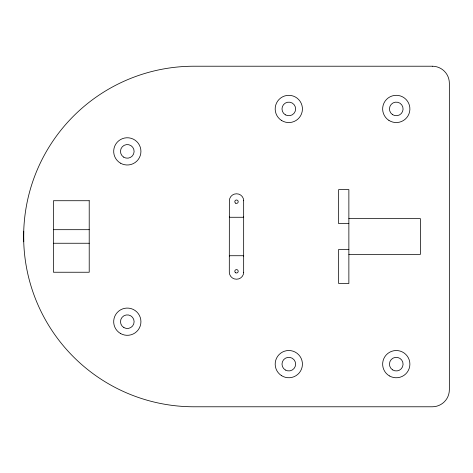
<?xml version="1.0" encoding="UTF-8"?>
<svg xmlns="http://www.w3.org/2000/svg" width="473" height="473" viewBox="0 0 473 473"><rect width="100%" height="100%" fill="white"/><g stroke="black" fill="none" stroke-linecap="round" stroke-linejoin="round"><path stroke-width="0.71" d="M23.733 231.226L23.733 241.774M229.387 216.936L229.358 217.273L243.66 217.273L243.63 216.936M243.63 256.064L243.66 255.727L229.358 255.727L229.387 256.064M348.885 218.627L420.402 218.627L420.402 254.385L348.885 254.385M348.867 223.634L338.65 223.634L338.65 189.578L348.867 189.578L348.867 283.498L338.65 283.498L338.65 249.442L348.867 249.442M53.455 229.683L89.214 229.689M53.455 243.252L89.214 243.252M243.66 200.741L243.66 272.259M243.713 272.259A7.077 7.077 0 0 1 236.506 279.206A7.077 7.077 0 0 1 229.304 272.259L229.358 200.741A7.077 7.077 0 0 1 236.506 193.794A7.077 7.077 0 0 1 243.713 200.741M432.322 66.22L193.93 66.22A170.28 170.28 0 0 0 23.65 236.5A170.28 170.28 0 0 0 193.93 406.78L432.322 406.78A17.028 17.028 0 0 0 449.35 389.752L449.35 83.248A17.028 17.028 0 0 0 432.322 66.22M89.214 200.723L53.455 200.723L53.455 272.241L89.214 272.241L89.214 200.723M235.655 203.171A1.703 1.703 0 0 0 238.209 201.693A1.703 1.703 0 0 0 235.655 200.221A1.703 1.703 0 0 0 235.655 203.171M235.655 272.779A1.703 1.703 0 0 0 238.209 271.307A1.703 1.703 0 0 0 235.655 269.829A1.703 1.703 0 0 0 235.655 272.779M120.497 333.495A13.622 13.622 0 0 0 140.93 321.693A13.622 13.622 0 0 0 120.497 309.898A13.622 13.622 0 0 0 120.497 333.495M123.902 327.594A6.811 6.811 0 0 0 134.119 321.693A6.811 6.811 0 0 0 123.902 315.798A6.811 6.811 0 0 0 123.902 327.594M120.497 163.173A13.622 13.622 0 0 0 140.93 151.378A13.622 13.622 0 0 0 120.497 139.582A13.622 13.622 0 0 0 120.497 163.173M123.624 157.113A6.811 6.811 0 0 0 134.107 151.697A6.811 6.811 0 0 0 124.18 145.323A6.811 6.811 0 0 0 123.624 157.113M285.402 114.844A6.811 6.811 0 0 0 295.619 108.944A6.811 6.811 0 0 0 285.402 103.043A6.811 6.811 0 0 0 285.402 114.844M392.596 114.667A6.811 6.811 0 0 0 403.073 109.245A6.811 6.811 0 0 0 393.14 102.883A6.811 6.811 0 0 0 392.596 114.667M392.608 369.886A6.811 6.811 0 0 0 403.073 364.441A6.811 6.811 0 0 0 393.128 358.096A6.811 6.811 0 0 0 392.608 369.886M285.402 370.028A6.811 6.811 0 0 0 295.619 364.127A6.811 6.811 0 0 0 285.402 358.232A6.811 6.811 0 0 0 285.402 370.028M281.447 120.408A13.622 13.622 0 0 0 302.413 109.588A13.622 13.622 0 0 0 282.558 96.841A13.622 13.622 0 0 0 281.447 120.408M388.924 120.402A13.622 13.622 0 0 0 409.878 109.559A13.622 13.622 0 0 0 390.006 96.835A13.622 13.622 0 0 0 388.924 120.402M389.445 375.934A13.622 13.622 0 0 0 409.89 364.157A13.622 13.622 0 0 0 389.474 352.338A13.622 13.622 0 0 0 389.445 375.934M281.447 375.592A13.622 13.622 0 0 0 302.413 364.772A13.622 13.622 0 0 0 282.558 352.024A13.622 13.622 0 0 0 281.447 375.592"/></g></svg>
